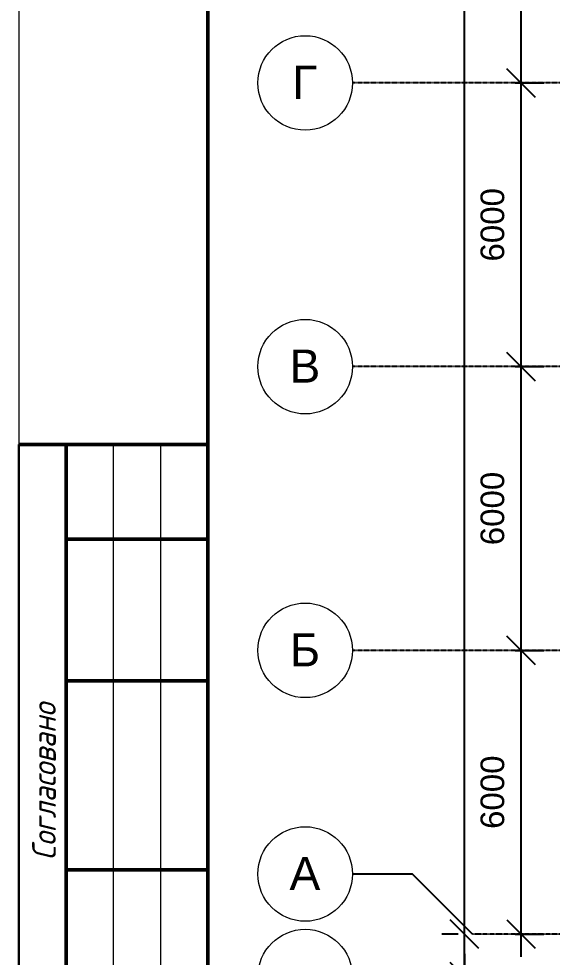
# Model space of a CAD drawing. Header units: millimetres. Extents: x 2140 to 223837, y 2113 to 170313.
# Drawn here: x 2140 to 13429, y 35268 to 55115 of the extents above; entities that cross this region are included whole.
import ezdxf

# ---------------------------------------------------------------- set-up
doc = ezdxf.new("R2010")
doc.units = ezdxf.units.MM
doc.linetypes.add('Линия сетки', pattern=[22.225, 12.7, -3.175, 3.175, -3.175])
for name, color, linetype, lineweight in [('G-ANNO-TTLB', 7, 'Continuous', 30), ('G-ANNO-TTLB-MEDM', 7, 'Continuous', 30), ('G-ANNO-TTLB-THIN', 7, 'Continuous', 20), ('S-GRID-IDEN', 7, 'Continuous', 20)]:
    doc.layers.add(name, color=color, linetype=linetype, lineweight=lineweight)
doc.layers.add('Стены', color=7, linetype='Continuous')
doc.styles.add('Arial', font='arial.ttf')
doc.styles.add('Arial_1', font='arial.ttf', dxfattribs={"height": 500})
doc.styles.add('ISOCPEUR_I', font='isocpeui.ttf', dxfattribs={"width": 0.9, "height": 2.5})
doc.dimstyles.new('Диагональ_-_2_5_мм_Arial_-_Линия_выноски_-_Текст_сверху_1', dxfattribs={"dimscale": 304.8, "dimtxt": 510.1297, "dimasz": 1.968504, "dimexe": 1.574803, "dimexo": 0.984252, "dimgap": 1.148294, "dimtad": 1, "dimdec": 3, "dimrnd": 0.001, "dimdsep": 46, "dimtxsty": 'Arial_1', "dimblk1": 'OBLIQUE', "dimblk2": 'OBLIQUE', "dimsah": 1, "dimcen": 0.09, "dimdle": 1.574803, "dimazin": 2, "dimtfac": 1, "dimtdec": 4, "dimtix": 1, "dimtmove": 1, "dimatfit": 3, "dimfxl": 1, "dimtvp": 1, "dimtfill": 1, "dimtolj": 1, "dimtzin": 0, "dimarcsym": 2})
doc.dimstyles.new('Диагональ_-_2_5_мм_Arial_-_Линия_выноски_-_Текст_сверху_2', dxfattribs={"dimscale": 304.8, "dimtxt": 510.1297, "dimasz": 1.968504, "dimexe": 1.574803, "dimexo": 0.984252, "dimgap": 1.148294, "dimtad": 1, "dimdec": 3, "dimrnd": 0.001, "dimdsep": 46, "dimtxsty": 'Arial_1', "dimblk1": 'OBLIQUE', "dimblk2": 'OBLIQUE', "dimsah": 1, "dimcen": 0.09, "dimdle": 1.574803, "dimazin": 2, "dimtfac": 1, "dimtdec": 4, "dimtix": 1, "dimtmove": 0, "dimatfit": 3, "dimfxl": 1, "dimtvp": 1, "dimtfill": 1, "dimtolj": 1, "dimtzin": 0, "dimarcsym": 2})

# ---------------------------------------------------------------- blocks, each defined once
blk = doc.blocks.new('Ось сетки - Заголовок сетки - Окружность 5 мм-545732-В_АР_ПЭ_01 Этаж')
at = {"layer": 'S-GRID-IDEN'}
blk.add_circle((0, 0), 5, dxfattribs=at)
blk = doc.blocks.new('_Лист АР - А1К-736802-План на отм_ 0_000')
at = {"layer": 'G-ANNO-TTLB', "lineweight": 50}
for p, q in [((-766, 687.5), (-766, -143.5)), ((-786, 71.5), (-766, 71.5)), ((-781, 71.5), (-781, 6.5)), ((-781, 61.5), (-766, 61.5)), ((-781, 46.5), (-766, 46.5)), ((-781, 26.5), (-766, 26.5))]:
    blk.add_line(p, q, dxfattribs=at)
at = {"layer": 'G-ANNO-TTLB'}
blk.add_line((-786, 6.5), (-786, 71.5), dxfattribs=at)
at = {"layer": 'G-ANNO-TTLB-MEDM'}
blk.add_line((-786, 71.5), (-786, 6.5), dxfattribs=at)
at = {"layer": 'G-ANNO-TTLB-THIN'}
for p, q in [((-786, 692.5), (-786, -148.5)), ((-776, 71.5), (-776, 6.5)), ((-771, 71.5), (-771, 6.5))]:
    blk.add_line(p, q, dxfattribs=at)
at = {"layer": 'G-ANNO-TTLB', "lineweight": 9, "insert": (-784.575, 27.532), "char_height": 2.5, "width": 22.36708, "attachment_point": 1, "rotation": 90, "style": 'ISOCPEUR_I'}
blk.add_mtext('Согласовано', dxfattribs=at)
blk = doc.blocks.new('_Oblique')
at = {"color": 0, "linetype": 'ByBlock', "lineweight": -2}
blk.add_line((-0.5, -0.5), (0.5, 0.5), dxfattribs=at)
blk = doc.blocks.new('*D369')
at = {"color": 0, "lineweight": -2, "transparency": 16777216}
for p, q in [((9431, 33225), (9431, 25500)), ((9307, 32745), (9911, 32745)), ((9431, 20265), (9431, 22967)), ((9307, 20745), (9911, 20745))]:
    blk.add_line(p, q, dxfattribs=at)
at = {"layer": 'Defpoints', "color": 0, "transparency": 16777216}
for p in [(9007, 32745), (9431, 32745), (9007, 20745)]:
    blk.add_point(p, dxfattribs=at)
at = {"color": 0, "lineweight": -2, "transparency": 16777216, "xscale": 599.9999999999999, "yscale": 599.9999999999999, "zscale": 599.9999999999999}
for p, rotation in [((9431, 32745), 90), ((9431, 20745), 270)]:
    blk.add_blockref('_Oblique', p, dxfattribs=dict(at, rotation=rotation))
at = {"color": 0, "transparency": 16777216, "insert": (8432, 23310), "char_height": 500, "width": 1845.88, "attachment_point": 1, "rotation": 90, "line_spacing_factor": 0.941778, "style": 'Arial_1', "bg_fill": 3, "box_fill_scale": 1.1, "bg_fill_color": 256, "bg_fill_true_color": 13158600, "bg_fill_transparency": 0}
blk.add_mtext('\\A1;12000', dxfattribs=at)
blk = doc.blocks.new('*D370')
at = {"color": 0, "lineweight": -2, "transparency": 16777216}
for p, q in [((9431, 32265), (9431, 34125)), ((9301, 33645), (8951, 33645)), ((9307, 32745), (9911, 32745)), ((9431, 31221), (9431, 32745)), ((8831, 31221), (9431, 31221))]:
    blk.add_line(p, q, dxfattribs=at)
at = {"layer": 'Defpoints', "color": 0, "transparency": 16777216}
for p in [(9431, 33645), (9601, 33645), (9007, 32745)]:
    blk.add_point(p, dxfattribs=at)
at = {"color": 0, "lineweight": -2, "transparency": 16777216, "xscale": 599.9999999999999, "yscale": 599.9999999999999, "zscale": 599.9999999999999}
for p, rotation in [((9431, 33645), 90), ((9431, 32745), 270)]:
    blk.add_blockref('_Oblique', p, dxfattribs=dict(at, rotation=rotation))
at = {"color": 0, "transparency": 16777216, "insert": (7596, 30982), "char_height": 500, "width": 1845.88, "attachment_point": 1, "rotation": 90, "line_spacing_factor": 0.941778, "style": 'Arial_1', "bg_fill": 3, "box_fill_scale": 1.1, "bg_fill_color": 256, "bg_fill_true_color": 13158600, "bg_fill_transparency": 0}
blk.add_mtext('\\A1;900', dxfattribs=at)
blk = doc.blocks.new('*D371')
at = {"color": 0, "lineweight": -2, "transparency": 16777216}
for p, q in [((9431, 33165), (9431, 160125)), ((9307, 159645), (9911, 159645)), ((9301, 33645), (8951, 33645))]:
    blk.add_line(p, q, dxfattribs=at)
at = {"layer": 'Defpoints', "color": 0, "transparency": 16777216}
for p in [(9007, 159645), (9431, 159645), (9601, 33645)]:
    blk.add_point(p, dxfattribs=at)
at = {"color": 0, "lineweight": -2, "transparency": 16777216, "xscale": 599.9999999999999, "yscale": 599.9999999999999, "zscale": 599.9999999999999}
for p, rotation in [((9431, 159645), 90), ((9431, 33645), 270)]:
    blk.add_blockref('_Oblique', p, dxfattribs=dict(at, rotation=rotation))
at = {"color": 0, "transparency": 16777216, "insert": (8826, 96645), "char_height": 500, "width": 1845.88, "attachment_point": 5, "rotation": 90, "style": 'Arial_1', "bg_fill": 3, "box_fill_scale": 1.1, "bg_fill_color": 256, "bg_fill_true_color": 13158600, "bg_fill_transparency": 0}
blk.add_mtext('\\A1;126000', dxfattribs=at)
blk = doc.blocks.new('*D372')
at = {"color": 0, "lineweight": -2, "transparency": 16777216}
for p, q in [((10631, 33165), (10631, 40125)), ((10507, 39645), (11111, 39645)), ((10507, 33645), (11111, 33645))]:
    blk.add_line(p, q, dxfattribs=at)
at = {"layer": 'Defpoints', "color": 0, "transparency": 16777216}
for p in [(10207, 39645), (10631, 39645), (10207, 33645)]:
    blk.add_point(p, dxfattribs=at)
at = {"color": 0, "lineweight": -2, "transparency": 16777216, "xscale": 599.9999999999999, "yscale": 599.9999999999999, "zscale": 599.9999999999999}
for p, rotation in [((10631, 39645), 90), ((10631, 33645), 270)]:
    blk.add_blockref('_Oblique', p, dxfattribs=dict(at, rotation=rotation))
at = {"color": 0, "transparency": 16777216, "insert": (10026, 36645), "char_height": 500, "width": 2307.36, "attachment_point": 5, "rotation": 90, "style": 'Arial_1', "bg_fill": 3, "box_fill_scale": 1.1, "bg_fill_color": 256, "bg_fill_true_color": 13158600, "bg_fill_transparency": 0}
blk.add_mtext('\\A1;6000', dxfattribs=at)
blk = doc.blocks.new('*D373')
at = {"color": 0, "lineweight": -2, "transparency": 16777216}
for p, q in [((10631, 39165), (10631, 46125)), ((10507, 45645), (11111, 45645)), ((10507, 39645), (11111, 39645))]:
    blk.add_line(p, q, dxfattribs=at)
at = {"layer": 'Defpoints', "color": 0, "transparency": 16777216}
for p in [(10207, 45645), (10631, 45645), (10207, 39645)]:
    blk.add_point(p, dxfattribs=at)
at = {"color": 0, "lineweight": -2, "transparency": 16777216, "xscale": 599.9999999999999, "yscale": 599.9999999999999, "zscale": 599.9999999999999}
for p, rotation in [((10631, 45645), 90), ((10631, 39645), 270)]:
    blk.add_blockref('_Oblique', p, dxfattribs=dict(at, rotation=rotation))
at = {"color": 0, "transparency": 16777216, "insert": (10026, 42645), "char_height": 500, "width": 1384.41, "attachment_point": 5, "rotation": 90, "style": 'Arial_1', "bg_fill": 3, "box_fill_scale": 1.1, "bg_fill_color": 256, "bg_fill_true_color": 13158600, "bg_fill_transparency": 0}
blk.add_mtext('\\A1;6000', dxfattribs=at)
blk = doc.blocks.new('*D374')
at = {"color": 0, "lineweight": -2, "transparency": 16777216}
for p, q in [((10631, 45165), (10631, 52125)), ((10507, 51645), (11111, 51645)), ((10507, 45645), (11111, 45645))]:
    blk.add_line(p, q, dxfattribs=at)
at = {"layer": 'Defpoints', "color": 0, "transparency": 16777216}
for p in [(10207, 51645), (10631, 51645), (10207, 45645)]:
    blk.add_point(p, dxfattribs=at)
at = {"color": 0, "lineweight": -2, "transparency": 16777216, "xscale": 599.9999999999999, "yscale": 599.9999999999999, "zscale": 599.9999999999999}
for p, rotation in [((10631, 51645), 90), ((10631, 45645), 270)]:
    blk.add_blockref('_Oblique', p, dxfattribs=dict(at, rotation=rotation))
at = {"color": 0, "transparency": 16777216, "insert": (10026, 48645), "char_height": 500, "width": 2768.83, "attachment_point": 5, "rotation": 90, "style": 'Arial_1', "bg_fill": 3, "box_fill_scale": 1.1, "bg_fill_color": 256, "bg_fill_true_color": 13158600, "bg_fill_transparency": 0}
blk.add_mtext('\\A1;6000', dxfattribs=at)
blk = doc.blocks.new('*D375')
at = {"color": 0, "lineweight": -2, "transparency": 16777216}
for p, q in [((10631, 51165), (10631, 58125)), ((10507, 57645), (11111, 57645)), ((10507, 51645), (11111, 51645))]:
    blk.add_line(p, q, dxfattribs=at)
at = {"layer": 'Defpoints', "color": 0, "transparency": 16777216}
for p in [(10207, 57645), (10631, 57645), (10207, 51645)]:
    blk.add_point(p, dxfattribs=at)
at = {"color": 0, "lineweight": -2, "transparency": 16777216, "xscale": 599.9999999999999, "yscale": 599.9999999999999, "zscale": 599.9999999999999}
for p, rotation in [((10631, 57645), 90), ((10631, 51645), 270)]:
    blk.add_blockref('_Oblique', p, dxfattribs=dict(at, rotation=rotation))
at = {"color": 0, "transparency": 16777216, "insert": (10026, 54645), "char_height": 500, "width": 1845.88, "attachment_point": 5, "rotation": 90, "style": 'Arial_1', "bg_fill": 3, "box_fill_scale": 1.1, "bg_fill_color": 256, "bg_fill_true_color": 13158600, "bg_fill_transparency": 0}
blk.add_mtext('\\A1;6000', dxfattribs=at)
blk = doc.blocks.new('Помещение')
at = {"color": 9, "linetype": 'Линия сетки', "true_color": 0xc7c8ca}
for p, q in [((113992.9741, 51644.9347), (7061.0864, 51644.9347)), ((113992.9741, 45644.9347), (7061.0864, 45644.9347)), ((113992.9741, 39644.9347), (7061.0864, 39644.9347)), ((113992.9741, 33644.9347), (9601.0864, 33644.9347))]:
    blk.add_line(p, q, dxfattribs=at)
at = {"color": 9, "true_color": 0xc7c8ca}
for p, q in [((8331.0864, 34914.9347), (7061.0864, 34914.9347)), ((9601.0864, 33644.9347), (8331.0864, 34914.9347))]:
    blk.add_line(p, q, dxfattribs=at)
at = {"lineweight": 9, "xscale": 200, "yscale": 200, "zscale": 200}
blk.add_blockref('_Лист АР - А1К-736802-План на отм_ 0_000', (157200, 29700), dxfattribs=at)
at = {"xscale": 199.9999999999999, "yscale": 199.9999999999999, "zscale": 199.9999999999999, "rotation": 89.99999999999982}
blk.add_blockref('Ось сетки - Заголовок сетки - Окружность 5 мм-545732-В_АР_ПЭ_01 Этаж', (6061.0864, 51644.9347), dxfattribs=at)
at = {"lineweight": 20, "xscale": 199.9999999999999, "yscale": 199.9999999999999, "zscale": 199.9999999999999, "rotation": 89.99999999999982}
for p in [(6061.0864, 51644.9347), (6061.0864, 45644.9347), (6061.0864, 39644.9347), (6061.0864, 34914.9347), (6061.0864, 32744.9347)]:
    blk.add_blockref('Ось сетки - Заголовок сетки - Окружность 5 мм-545732-В_АР_ПЭ_01 Этаж', p, dxfattribs=at)
at = {"lineweight": 9, "insert": (5788.2454, 52007.3364), "char_height": 700, "width": 657.38375, "attachment_point": 1, "style": 'Arial'}
blk.add_mtext('\\fArial|b0|i0|c204|p34|;Г', dxfattribs=at)
at = {"char_height": 700, "attachment_point": 1, "style": 'Arial'}
for s, insert, width in [('\\fArial|b0|i0|c204|p34|;Г', (5788.2454, 52007.3364), 657.38375), ('\\fArial|b0|i0|c204|p34|;В', (5729.2454, 46007.3364), 801.6875), ('\\fArial|b0|i0|c204|p34|;Б', (5735.2454, 40007.3364), 785.65375), ('\\fArial|b0|i0|c204|p34|;А', (5729.2454, 35277.3364), 801.6875)]:
    blk.add_mtext(s, dxfattribs=dict(at, insert=insert, width=width))
dim = blk.add_linear_dim(base=(9431.2531, 32744.9347), p1=(9006.9891, 20744.9347), p2=(9006.9891, 32744.9347), angle=90, dimstyle='Диагональ_-_2_5_мм_Arial_-_Линия_выноски_-_Текст_сверху_1', override={"dimpost": '<>', "dimfxl": 12000})
dim.commit()
dim.dimension.update_dxf_attribs({"geometry": '*D369', "text_midpoint": (8765.4716, 24233.1161), "dimtype": 128, "text_rotation": 90})
dim = blk.add_linear_dim(base=(9431.2531, 33644.9347), p1=(9006.9891, 32744.9347), p2=(9601.0864, 33644.9347), angle=90, dimstyle='Диагональ_-_2_5_мм_Arial_-_Линия_выноски_-_Текст_сверху_1', override={"dimpost": '<>', "dimfxl": 1078.402333})
dim.commit()
dim.dimension.update_dxf_attribs({"geometry": '*D370', "text_midpoint": (8765.4716, 31221.1972), "dimtype": 128, "text_rotation": 90})
dim = blk.add_linear_dim(base=(9431.2531, 159644.9347), p1=(9601.0864, 33644.9347), p2=(9006.9891, 159644.9347), angle=90, dimstyle='Диагональ_-_2_5_мм_Arial_-_Линия_выноски_-_Текст_сверху_2', override={"dimpost": '<>', "dimfxl": 126001.400594})
dim.commit()
dim.dimension.update_dxf_attribs({"geometry": '*D371', "text_midpoint": (8825.9666, 96644.9347)})
dim = blk.add_linear_dim(base=(10631.2531, 39644.9347), p1=(10206.9891, 33644.9347), p2=(10206.9891, 39644.9347), angle=90, dimstyle='Диагональ_-_2_5_мм_Arial_-_Линия_выноски_-_Текст_сверху_2', override={"dimpost": '<>', "dimfxl": 6000})
dim.commit()
dim.dimension.update_dxf_attribs({"geometry": '*D372', "text_midpoint": (10025.9666, 36644.9347)})
dim = blk.add_linear_dim(base=(10631.2531, 45644.9347), p1=(10206.9891, 39644.9347), p2=(10206.9891, 45644.9347), angle=90, dimstyle='Диагональ_-_2_5_мм_Arial_-_Линия_выноски_-_Текст_сверху_2', override={"dimpost": '<>', "dimfxl": 6000})
dim.commit()
dim.dimension.update_dxf_attribs({"geometry": '*D373', "text_midpoint": (10025.9666, 42644.9347)})
dim = blk.add_linear_dim(base=(10631.2531, 51644.9347), p1=(10206.9891, 45644.9347), p2=(10206.9891, 51644.9347), angle=90, dimstyle='Диагональ_-_2_5_мм_Arial_-_Линия_выноски_-_Текст_сверху_2', override={"dimpost": '<>', "dimfxl": 6000})
dim.commit()
dim.dimension.update_dxf_attribs({"geometry": '*D374', "text_midpoint": (10025.9666, 48644.9347)})
dim = blk.add_linear_dim(base=(10631.2531, 57644.9347), p1=(10206.9891, 51644.9347), p2=(10206.9891, 57644.9347), angle=90, dimstyle='Диагональ_-_2_5_мм_Arial_-_Линия_выноски_-_Текст_сверху_2', override={"dimpost": '<>', "dimfxl": 6000})
dim.commit()
dim.dimension.update_dxf_attribs({"geometry": '*D375', "text_midpoint": (10025.9666, 54644.9347)})

msp = doc.modelspace()

# ---------------------------------------------------------------- block references
at = {"layer": 'Стены'}
msp.add_blockref('Помещение', (2139.8, 2112.9), dxfattribs=at)

doc.saveas('drawing.dxf')
